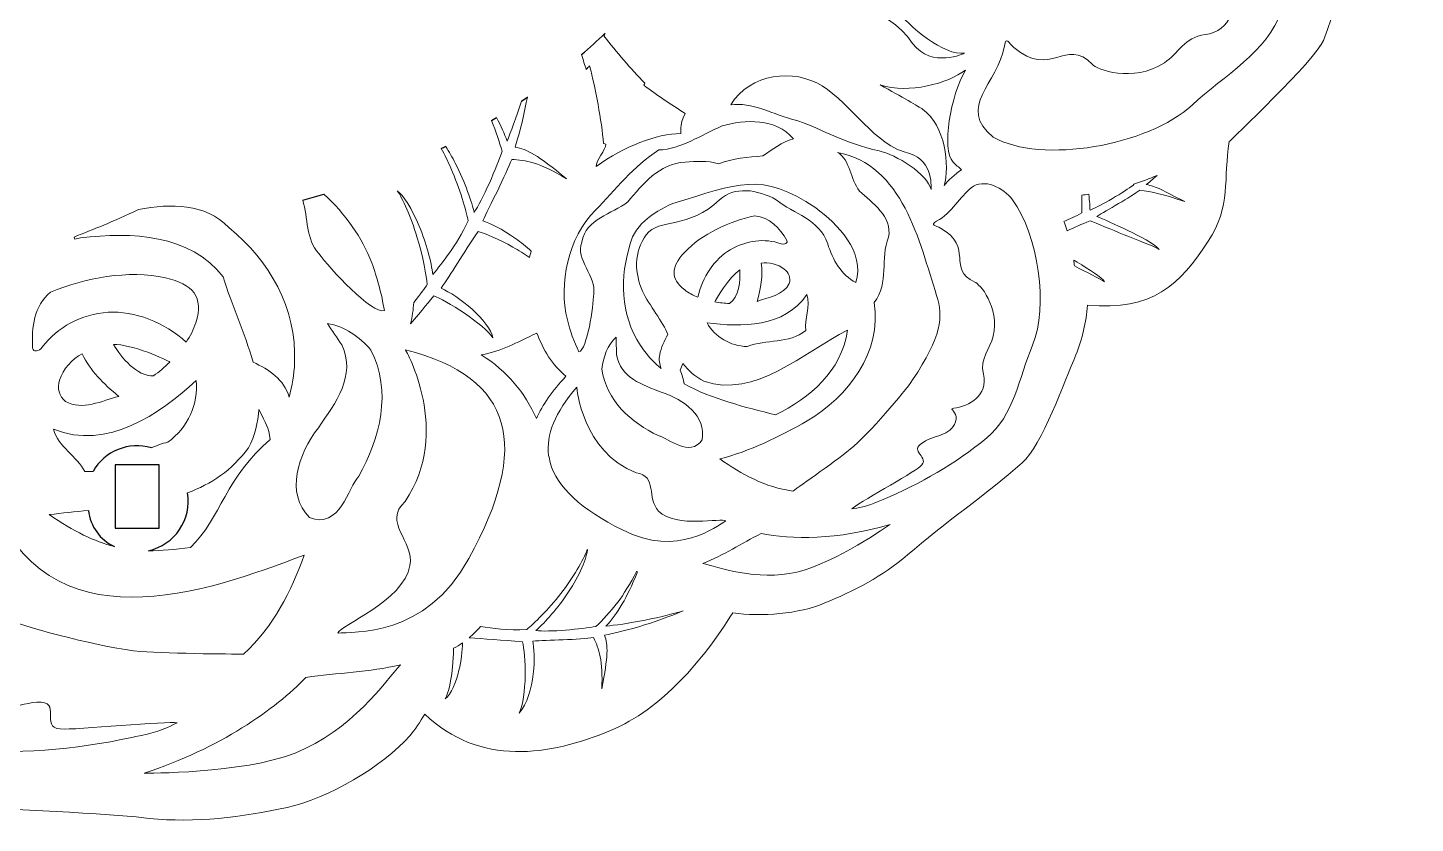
# Model space of a CAD drawing. Header units: millimetres. Extents: x 32 to 2906, y -191 to 651.
# Drawn here: x 306.7 to 635.6, y -0.2 to 188.3 of the extents above; entities that cross this region are included whole.
import ezdxf

# ---------------------------------------------------------------- set-up
doc = ezdxf.new("R2010")
doc.units = ezdxf.units.MM
doc.header["$MEASUREMENT"] = 0
doc.layers.add('Layer1', color=2, linetype='Continuous')

msp = doc.modelspace()

# ---------------------------------------------------------------- linework, layer by layer
at = {"lineweight": 9}
for points, knots in [([(326.16, 598.39), (326.16, 598.41), (326.15, 598.43), (326.15, 598.45), (326.15, 598.45), (336.06, 602.24), (344.12, 608.31), (355.26, 605.96), (355.26, 605.96), (364.96, 603.91), (372.09, 598.58), (376.52, 588.76), (376.52, 588.76), (380.18, 590.47), (384.1, 591.71), (388.08, 592.24), (388.08, 592.24), (394.66, 593.11), (410.94, 595.98), (416.66, 594.02), (416.66, 594.02), (427.66, 590.25), (438.17, 585.22), (449.13, 581.39), (449.13, 581.39), (456.38, 578.87), (462.88, 574.69), (468.92, 570.04), (468.92, 570.04), (473.94, 566.17), (479.25, 558.79), (481.68, 552.39), (481.68, 552.39), (495.09, 551.89), (507.3, 549.54), (518.05, 541.88), (518.05, 541.88), (531.31, 532.42), (543.67, 519.59), (539.01, 501.16), (539.01, 501.16), (538.49, 499.11), (543.29, 501.06), (545.14, 500.69), (545.14, 500.69), (554.88, 498.72), (567.78, 491.31), (574.46, 483.96), (574.46, 483.96), (592.78, 463.81), (604.38, 436.15), (615.18, 411.42), (615.18, 411.42), (618.58, 403.63), (616.34, 379.74), (615.87, 370.4), (615.87, 370.4), (615.7, 367.1), (615.19, 363.81), (614.41, 360.59), (614.41, 360.59), (630.31, 355.52), (635.56, 337.86), (634.52, 320.76), (634.52, 320.76), (633.81, 309.2), (629.12, 298.82), (620.46, 287.71), (620.46, 287.71), (621.96, 286.27), (623.47, 284.7), (624.53, 283.14), (624.53, 283.14), (629.4, 275.95), (632.9, 263.49), (632.58, 254.83), (632.58, 254.83), (632.22, 245.33), (631.04, 235.77), (627.69, 226.83), (627.69, 226.83), (622.57, 213.15), (618.98, 198.96), (613.79, 185.3), (613.79, 185.3), (612.12, 180.95), (591.45, 161.34), (591.47, 161.33), (591.47, 161.33), (590.05, 152.52), (591.93, 146.07), (586.5, 137.73), (586.5, 137.73), (579.78, 127.41), (573.27, 121.13), (557.9, 122.57), (557.9, 122.57), (557.54, 118.55), (556.65, 114.53), (555.12, 110.81), (555.12, 110.81), (552.57, 104.65), (546.99, 89.19), (542.37, 85.16), (542.37, 85.16), (533.61, 77.53), (524, 70.95), (515.2, 63.36), (515.2, 63.36), (509.4, 58.35), (502.52, 54.81), (495.47, 51.9), (495.47, 51.9), (489.61, 49.48), (480.55, 48.57), (473.8, 49.67), (473.8, 49.67), (466.77, 38.44), (457.04, 26.87), (444.81, 21.74), (444.81, 21.74), (430.47, 15.72), (413.77, 13.21), (400.78, 25.64), (400.78, 25.64), (399.72, 23.8), (398.55, 21.99), (397.3, 20.57), (397.3, 20.57), (390.73, 13.11), (377.87, 5.65), (368.16, 3.54), (368.16, 3.54), (357.47, 1.22), (346.45, -0.22), (335.51, 0.94), (335.51, 0.94), (318.71, 2.74), (301.77, 2.66), (284.97, 4.54), (284.97, 4.54), (276.63, 5.49), (256.91, 19.42), (249.11, 24.46), (249.11, 24.46), (246.34, 26.26), (243.74, 28.55), (241.34, 30.84), (241.34, 30.84), (223.91, 19.19), (210.88, 24.2), (197.87, 32.55), (197.87, 32.55), (187.34, 39.32), (180.28, 49.3), (175.21, 61.83), (175.21, 61.83), (173.21, 61.25), (171.09, 60.73), (169.2, 60.59), (169.2, 60.59), (160.55, 59.96), (148.01, 63.16), (140.67, 67.78), (140.67, 67.78), (132.62, 72.84), (124.93, 78.63), (118.86, 86.01), (118.86, 86.01), (109.58, 97.28), (99.08, 107.49), (89.85, 118.81), (89.85, 118.81), (85.58, 124.07), (82.14, 141.49), (80.3, 150.16), (80.3, 150.16), (80.29, 150.15), (80.27, 150.14), (80.25, 150.13), (80.25, 150.13), (72.55, 156.41), (65.58, 159.95), (61.54, 167.3), (61.54, 167.3), (55.54, 178.25), (57.25, 184.84), (63.47, 198.58), (63.47, 198.58), (60.16, 200.9), (57.12, 203.68), (54.67, 206.87), (54.67, 206.87), (50.61, 212.15), (40.01, 224.72), (38.84, 230.73), (38.84, 230.73), (36.6, 242.13), (35.71, 253.75), (33.54, 265.16), (33.54, 265.16), (32.1, 272.69), (32.47, 280.42), (33.48, 287.97), (33.48, 287.97), (34.32, 294.26), (38.06, 302.56), (42.38, 307.85), (42.38, 307.85), (35.39, 321.04), (31.76, 334.5), (33.03, 347.38), (33.03, 347.38), (34.37, 360.91), (42.38, 380.44), (58.08, 383.11), (58.08, 383.11), (57.02, 384.95), (56.03, 386.87), (55.43, 388.65), (55.43, 388.65), (52.26, 398.07), (52.23, 412.95), (55.25, 422.41), (55.25, 422.41), (58.59, 432.84), (62.84, 443.09), (69.33, 451.98), (69.33, 451.98), (79.28, 465.63), (87.69, 480.34), (97.72, 493.95), (97.72, 493.95), (102.71, 500.71), (124.63, 510.82), (132.89, 515.05), (132.89, 515.05), (135.84, 516.56), (138.94, 517.76), (142.12, 518.7), (142.12, 518.7), (138.79, 533.9), (149.03, 544.31), (161.29, 553.3), (161.29, 553.3), (172.33, 561.39), (188.95, 562.22), (202.21, 560.37), (202.21, 560.37), (202.71, 562.39), (203.31, 564.49), (204.13, 566.19), (204.13, 566.19), (207.92, 574), (216.96, 583.26), (224.63, 587.31), (224.63, 587.31), (233.03, 591.74), (241.9, 595.51), (251.32, 597.08), (251.32, 597.08), (265.72, 599.48), (279.81, 603.47), (294.23, 605.8), (294.23, 605.8), (300.85, 606.86), (317.71, 601.14), (326.16, 598.39)], [0, 0, 0, 0, 0.014706, 0.014706, 0.014706, 0.014706, 0.029412, 0.029412, 0.029412, 0.029412, 0.044118, 0.044118, 0.044118, 0.044118, 0.058824, 0.058824, 0.058824, 0.058824, 0.073529, 0.073529, 0.073529, 0.073529, 0.088235, 0.088235, 0.088235, 0.088235, 0.102941, 0.102941, 0.102941, 0.102941, 0.117647, 0.117647, 0.117647, 0.117647, 0.132353, 0.132353, 0.132353, 0.132353, 0.147059, 0.147059, 0.147059, 0.147059, 0.161765, 0.161765, 0.161765, 0.161765, 0.176471, 0.176471, 0.176471, 0.176471, 0.191176, 0.191176, 0.191176, 0.191176, 0.205882, 0.205882, 0.205882, 0.205882, 0.220588, 0.220588, 0.220588, 0.220588, 0.235294, 0.235294, 0.235294, 0.235294, 0.25, 0.25, 0.25, 0.25, 0.264706, 0.264706, 0.264706, 0.264706, 0.279412, 0.279412, 0.279412, 0.279412, 0.294118, 0.294118, 0.294118, 0.294118, 0.308824, 0.308824, 0.308824, 0.308824, 0.323529, 0.323529, 0.323529, 0.323529, 0.338235, 0.338235, 0.338235, 0.338235, 0.352941, 0.352941, 0.352941, 0.352941, 0.367647, 0.367647, 0.367647, 0.367647, 0.382353, 0.382353, 0.382353, 0.382353, 0.397059, 0.397059, 0.397059, 0.397059, 0.411765, 0.411765, 0.411765, 0.411765, 0.426471, 0.426471, 0.426471, 0.426471, 0.441176, 0.441176, 0.441176, 0.441176, 0.455882, 0.455882, 0.455882, 0.455882, 0.470588, 0.470588, 0.470588, 0.470588, 0.485294, 0.485294, 0.485294, 0.485294, 0.5, 0.5, 0.5, 0.5, 0.514706, 0.514706, 0.514706, 0.514706, 0.529412, 0.529412, 0.529412, 0.529412, 0.544118, 0.544118, 0.544118, 0.544118, 0.558824, 0.558824, 0.558824, 0.558824, 0.573529, 0.573529, 0.573529, 0.573529, 0.588235, 0.588235, 0.588235, 0.588235, 0.602941, 0.602941, 0.602941, 0.602941, 0.617647, 0.617647, 0.617647, 0.617647, 0.632353, 0.632353, 0.632353, 0.632353, 0.647059, 0.647059, 0.647059, 0.647059, 0.661765, 0.661765, 0.661765, 0.661765, 0.676471, 0.676471, 0.676471, 0.676471, 0.691176, 0.691176, 0.691176, 0.691176, 0.705882, 0.705882, 0.705882, 0.705882, 0.720588, 0.720588, 0.720588, 0.720588, 0.735294, 0.735294, 0.735294, 0.735294, 0.75, 0.75, 0.75, 0.75, 0.764706, 0.764706, 0.764706, 0.764706, 0.779412, 0.779412, 0.779412, 0.779412, 0.794118, 0.794118, 0.794118, 0.794118, 0.808824, 0.808824, 0.808824, 0.808824, 0.823529, 0.823529, 0.823529, 0.823529, 0.838235, 0.838235, 0.838235, 0.838235, 0.852941, 0.852941, 0.852941, 0.852941, 0.867647, 0.867647, 0.867647, 0.867647, 0.882353, 0.882353, 0.882353, 0.882353, 0.897059, 0.897059, 0.897059, 0.897059, 0.911765, 0.911765, 0.911765, 0.911765, 0.926471, 0.926471, 0.926471, 0.926471, 0.941176, 0.941176, 0.941176, 0.941176, 0.955882, 0.955882, 0.955882, 0.955882, 0.970588, 0.970588, 0.970588, 0.970588, 1, 1, 1, 1]), ([(603.87, 192.31), (600.52, 182.58), (590.27, 177.01), (582.69, 170.01), (582.69, 170.01), (572.25, 160.34), (546.91, 155.91), (535.54, 162.39), (535.54, 162.39), (526.7, 169.63), (536.72, 174.93), (538.17, 184.06), (538.17, 184.06), (538.54, 186.43), (539.22, 184.67), (540.45, 183.62), (540.45, 183.62), (549.22, 176.17), (552.58, 186.22), (559.07, 179.64), (559.07, 179.64), (559.87, 178.5), (568.57, 175.1), (576.12, 180.03), (576.12, 180.03), (579.38, 182.16), (580.83, 186.1), (585.74, 186.7), (585.74, 186.7), (592.07, 187.48), (593.35, 194.04), (592.12, 198.49), (592.12, 198.49), (591.69, 200.05), (593.72, 197.9), (595.38, 198.9), (595.38, 198.9), (599.82, 201.57), (597.64, 205.85), (598.54, 210.61), (598.54, 210.61), (599.53, 215.9), (603.6, 209.75), (605.04, 213.88), (605.04, 213.88), (606.06, 216.81), (608.9, 235.76), (609.83, 237.37), (609.83, 237.37), (610.68, 232.87), (610.55, 232.4), (610.37, 227.66), (610.37, 227.66), (609.92, 215.63), (607.79, 203.7), (603.87, 192.31)], [0, 0, 0, 0, 0.066667, 0.066667, 0.066667, 0.066667, 0.133333, 0.133333, 0.133333, 0.133333, 0.2, 0.2, 0.2, 0.2, 0.266667, 0.266667, 0.266667, 0.266667, 0.333333, 0.333333, 0.333333, 0.333333, 0.4, 0.4, 0.4, 0.4, 0.466667, 0.466667, 0.466667, 0.466667, 0.533333, 0.533333, 0.533333, 0.533333, 0.6, 0.6, 0.6, 0.6, 0.666667, 0.666667, 0.666667, 0.666667, 0.733333, 0.733333, 0.733333, 0.733333, 0.8, 0.8, 0.8, 0.8, 0.866667, 0.866667, 0.866667, 0.866667, 1, 1, 1, 1]), ([(516.42, 184.62), (510.56, 193.54), (496.7, 195.72), (488.52, 202.06), (488.52, 202.06), (480.72, 208.11), (477.48, 220.9), (484.41, 229.58), (484.41, 229.58), (485.58, 223.53), (491.64, 218.47), (495.37, 213.07), (495.37, 213.07), (498.34, 208.77), (507.32, 201.29), (512.56, 192.87), (512.56, 192.87), (515.26, 188.53), (524.1, 181.6), (528.74, 182.31), (528.74, 182.31), (528.74, 182.31), (520.99, 178.53), (516.42, 184.62)], [0, 0, 0, 0, 0.142857, 0.142857, 0.142857, 0.142857, 0.285714, 0.285714, 0.285714, 0.285714, 0.428571, 0.428571, 0.428571, 0.428571, 0.571429, 0.571429, 0.571429, 0.571429, 0.714286, 0.714286, 0.714286, 0.714286, 1, 1, 1, 1]), ([(443.5, 187), (443.51, 186.98), (443.52, 186.96), (443.53, 186.94), (443.53, 186.94), (443.45, 186.75), (443.36, 186.56), (443.27, 186.37), (443.27, 186.37), (446.3, 182.45), (449.55, 178.72), (452.98, 175.18), (452.98, 175.18), (452.89, 175.02), (452.79, 174.86), (452.7, 174.71), (452.7, 174.71), (455.88, 172.35), (459.15, 170.12), (462.49, 168.03), (462.49, 168.03), (461.08, 165.15), (461.52, 163.26), (461.52, 163.26), (461.52, 163.26), (455.67, 163.17), (448.13, 160.29), (441.4, 155.45), (441.4, 155.45), (441.41, 156.8), (443.67, 159.48), (443.71, 160.72), (443.71, 160.72), (443.53, 160.78), (443.35, 160.83), (443.17, 160.88), (443.17, 160.88), (442.69, 166.34), (441.3, 173.85), (439.86, 179.28), (439.86, 179.28), (439.59, 179), (439.33, 178.72), (439.06, 178.44), (439.06, 178.44), (438.73, 179.44), (438.36, 180.65), (437.95, 181.95)], [0.3331741, 0.3331741, 0.3331741, 0.3331741, 0.3333333, 0.3333333, 0.3333333, 0.3333333, 0.3703704, 0.3703704, 0.3703704, 0.3703704, 0.4074074, 0.4074074, 0.4074074, 0.4074074, 0.4444444, 0.4444444, 0.4444444, 0.4444444, 0.4814815, 0.4814815, 0.4814815, 0.4814815, 0.5185185, 0.5185185, 0.5185185, 0.5185185, 0.5555556, 0.5555556, 0.5555556, 0.5555556, 0.5925926, 0.5925926, 0.5925926, 0.5925926, 0.6296296, 0.6296296, 0.6296296, 0.6296296, 0.6666667, 0.6666667, 0.6666667, 0.6666667, 0.7037037, 0.7037037, 0.7037037, 0.7037037, 0.7161622, 0.7161622, 0.7161622, 0.7161622]), ([(515.68, 158.51), (507.42, 160.43), (501.98, 170.17), (494.99, 174.53), (494.99, 174.53), (488.33, 178.7), (477.89, 177.59), (473.32, 170.04), (473.32, 170.04), (478.16, 170.84), (483.59, 167.69), (488.65, 166.4), (488.65, 166.4), (492.69, 165.36), (500.74, 160.71), (508.46, 159.12), (508.46, 159.12), (512.44, 158.3), (520.05, 153.61), (520.8, 149.95), (520.8, 149.95), (520.8, 149.95), (521.49, 156.78), (515.68, 158.51)], [0, 0, 0, 0, 0.142857, 0.142857, 0.142857, 0.142857, 0.285714, 0.285714, 0.285714, 0.285714, 0.428571, 0.428571, 0.428571, 0.428571, 0.571429, 0.571429, 0.571429, 0.571429, 0.714286, 0.714286, 0.714286, 0.714286, 1, 1, 1, 1]), ([(508.75, 174.77), (513.92, 171.96), (517.89, 169.62), (518.78, 169.01), (518.78, 169.01), (524.17, 165.25), (525.29, 155.52), (523.89, 150.91), (523.89, 150.91), (524.88, 152.14), (526.36, 153.46), (528.03, 154.68), (528.03, 154.68), (527.34, 155.23), (526.68, 155.84), (526.04, 156.49), (526.04, 156.49), (523.15, 159.41), (525.49, 172.42), (528.95, 178.26), (528.95, 178.26), (524.84, 175.14), (515.6, 172.58), (508.75, 174.77)], [0, 0, 0, 0, 0.142857, 0.142857, 0.142857, 0.142857, 0.285714, 0.285714, 0.285714, 0.285714, 0.428571, 0.428571, 0.428571, 0.428571, 0.571429, 0.571429, 0.571429, 0.571429, 0.714286, 0.714286, 0.714286, 0.714286, 1, 1, 1, 1]), ([(425.12, 171.91), (425.04, 171.47), (424.96, 171.03), (424.87, 170.59), (424.87, 170.59), (424.05, 166.33), (422.9, 162.16), (422.2, 159.99), (422.2, 159.99), (423.63, 159.81), (424.94, 159.33), (426.77, 158.22), (426.77, 158.22), (428.6, 157.11), (430.97, 155.37), (434.4, 152.52), (434.4, 152.52), (428.01, 156.46), (424.62, 156.96), (421.4, 157.12), (421.4, 157.12), (420.77, 155.48), (419.47, 152.59), (418.08, 149.76), (418.08, 149.76), (416.71, 146.92), (415.25, 144.13), (414.56, 142.53), (414.56, 142.53), (416.04, 142.05), (419.22, 140.59), (422.32, 138.4), (422.32, 138.4), (423.61, 137.49), (424.89, 136.45), (426.02, 135.33), (426.02, 135.33), (425.87, 134.84), (425.73, 134.34), (425.61, 133.84), (425.61, 133.84), (424.4, 134.71), (423.05, 135.56), (421.68, 136.33), (421.68, 136.33), (418.4, 138.18), (415.07, 139.58), (413.45, 140.02), (413.45, 140.02), (409.8, 134.69), (406.98, 129.77), (404.68, 126.58), (404.68, 126.58), (406.6, 125.74), (409.53, 123.86), (412.02, 121.61), (412.02, 121.61), (414.52, 119.37), (416.57, 116.76), (416.97, 114.8), (416.97, 114.8), (416, 116.3), (413.16, 118.68), (410.2, 120.67), (410.2, 120.67), (407.24, 122.67), (404.18, 124.31), (402.98, 124.77), (402.98, 124.77), (402.15, 123.9), (400.13, 121.33), (397.41, 118.11), (397.41, 118.11), (397.83, 119.79), (398.09, 121.5), (398.19, 123.23), (398.19, 123.23), (399.78, 125.16), (400.9, 126.7), (401.38, 127.51), (401.22, 129.34), (400.41, 134.12), (398.95, 138.78), (398.95, 138.78), (397.54, 143.45), (395.49, 147.99), (394.28, 149.69), (394.28, 149.69), (395.67, 148.72), (397.8, 145.3), (399.46, 141.3), (399.46, 141.3), (401.16, 137.32), (402.34, 132.75), (402.73, 129.8), (402.73, 129.8), (404.99, 132.85), (408.17, 136.35), (411.08, 142.55), (411.08, 142.55), (410.6, 144.98), (409.16, 150.1), (406.97, 155.05), (406.97, 155.05), (406.28, 156.65), (405.51, 158.22), (404.72, 159.7)], [0.4709676, 0.4709676, 0.4709676, 0.4709676, 0.4736842, 0.4736842, 0.4736842, 0.4736842, 0.5, 0.5, 0.5, 0.5, 0.5263158, 0.5263158, 0.5263158, 0.5263158, 0.5526316, 0.5526316, 0.5526316, 0.5526316, 0.5789474, 0.5789474, 0.5789474, 0.5789474, 0.6052632, 0.6052632, 0.6052632, 0.6052632, 0.6315789, 0.6315789, 0.6315789, 0.6315789, 0.6578947, 0.6578947, 0.6578947, 0.6578947, 0.6842105, 0.6842105, 0.6842105, 0.6842105, 0.7105263, 0.7105263, 0.7105263, 0.7105263, 0.7368421, 0.7368421, 0.7368421, 0.7368421, 0.7631579, 0.7631579, 0.7631579, 0.7631579, 0.7894737, 0.7894737, 0.7894737, 0.7894737, 0.8157895, 0.8157895, 0.8157895, 0.8157895, 0.8421053, 0.8421053, 0.8421053, 0.8421053, 0.8684211, 0.8684211, 0.8684211, 0.8684211, 0.8947368, 0.8947368, 0.8947368, 0.8947368, 0.9210526, 0.9210526, 0.9210526, 0.9210526, 0.9473684, 0.9473684, 0.9473684, 0.9473684, 1, 1, 1, 1.0263158, 1.0263158, 1.0263158, 1.0263158, 1.0526316, 1.0526316, 1.0526316, 1.0526316, 1.0789474, 1.0789474, 1.0789474, 1.0789474, 1.1052632, 1.1052632, 1.1052632, 1.1052632, 1.1315789, 1.1315789, 1.1315789, 1.1315789, 1.1578947, 1.1578947, 1.1578947, 1.1578947, 1.1663422, 1.1663422, 1.1663422, 1.1663422]), ([(417.77, 167.03), (418.94, 164.99), (419.66, 163.29), (420.3, 161.44), (420.3, 161.44), (421.09, 163.37), (422.52, 167.08), (423.72, 170.93)], [0.37221581, 0.37221581, 0.37221581, 0.37221581, 0.39473684, 0.39473684, 0.39473684, 0.39473684, 0.42017001, 0.42017001, 0.42017001, 0.42017001]), ([(405.74, 160.22), (406.55, 158.95), (407.33, 157.59), (408.03, 156.22), (408.03, 156.22), (410.42, 151.6), (411.97, 146.77), (412.5, 144.56), (412.5, 144.56), (413.39, 145.85), (414.84, 148.61), (416.11, 151.5), (416.11, 151.5), (417.4, 154.39), (418.51, 157.41), (419.12, 159.03), (419.12, 159.03), (418.5, 161.28), (417.77, 163.63), (416.6, 166.3)], [1.2027002, 1.2027002, 1.2027002, 1.2027002, 1.2105263, 1.2105263, 1.2105263, 1.2105263, 1.2368421, 1.2368421, 1.2368421, 1.2368421, 1.2631579, 1.2631579, 1.2631579, 1.2631579, 1.2894737, 1.2894737, 1.2894737, 1.2894737, 1.3131095, 1.3131095, 1.3131095, 1.3131095]), ([(471.25, 165.04), (466.22, 162.88), (461.5, 159.54), (456.28, 159.35), (456.28, 159.35), (450.17, 155.45), (446.02, 150.01), (441.24, 145.05), (441.24, 145.05), (434.77, 138.59), (432.46, 127.66), (434.6, 119.06), (434.6, 119.06), (435.25, 116.53), (436.15, 113.98), (437.32, 111.48), (437.32, 111.48), (439.32, 112.1), (440.78, 122.21), (440.83, 125.24), (440.83, 125.24), (441.53, 129.48), (436.44, 133.25), (438, 137.53), (438, 137.53), (439.1, 143.17), (445.08, 144.06), (448.95, 147.06), (448.95, 147.06), (452.37, 151.1), (456.37, 156.21), (462.5, 156.47), (462.5, 156.47), (465.13, 156.62), (467.75, 156.91), (470.47, 156.07), (470.47, 156.07), (473.92, 157.43), (477.39, 157.61), (480.94, 157.97), (480.94, 157.97), (483.17, 159.51), (485.5, 161.17), (488.16, 162.03), (488.16, 162.03), (484.01, 166.92), (476.72, 166.62), (471.25, 165.04)], [0, 0, 0, 0, 0.076923, 0.076923, 0.076923, 0.076923, 0.153846, 0.153846, 0.153846, 0.153846, 0.230769, 0.230769, 0.230769, 0.230769, 0.307692, 0.307692, 0.307692, 0.307692, 0.384615, 0.384615, 0.384615, 0.384615, 0.461538, 0.461538, 0.461538, 0.461538, 0.538462, 0.538462, 0.538462, 0.538462, 0.615385, 0.615385, 0.615385, 0.615385, 0.692308, 0.692308, 0.692308, 0.692308, 0.769231, 0.769231, 0.769231, 0.769231, 0.846154, 0.846154, 0.846154, 0.846154, 1, 1, 1, 1]), ([(510.73, 138.67), (508.64, 133.71), (510.99, 127.85), (507.31, 123.2), (507.31, 123.2), (509.16, 111.44), (501.15, 100.8), (491.47, 95.16), (491.47, 95.16), (484.82, 91.4), (477.72, 87.87), (470.74, 86.15), (470.74, 86.15), (475.87, 82.5), (481.45, 79.42), (488.05, 78.49), (488.05, 78.49), (488.14, 78.55), (497.8, 85.31), (501.6, 88.4), (501.6, 88.4), (506.11, 92.09), (514.52, 102.01), (516.42, 104.85), (516.42, 104.85), (523.36, 115.21), (523.71, 119.9), (522.12, 124.85), (522.12, 124.85), (517.99, 137.64), (514.15, 155.87), (498.62, 158.78), (498.62, 158.78), (501.66, 156.99), (501.61, 152.44), (503.83, 149.6), (503.83, 149.6), (506.82, 146.84), (511.63, 143.63), (510.73, 138.67)], [0, 0, 0, 0, 0.090909, 0.090909, 0.090909, 0.090909, 0.181818, 0.181818, 0.181818, 0.181818, 0.272727, 0.272727, 0.272727, 0.272727, 0.363636, 0.363636, 0.363636, 0.363636, 0.454545, 0.454545, 0.454545, 0.454545, 0.545455, 0.545455, 0.545455, 0.545455, 0.636364, 0.636364, 0.636364, 0.636364, 0.727273, 0.727273, 0.727273, 0.727273, 0.818182, 0.818182, 0.818182, 0.818182, 1, 1, 1, 1]), ([(452.87, 111.66), (454.03, 110.14), (455.36, 108.79), (456.8, 107.58), (456.8, 107.58), (456.45, 108.61), (456.23, 109.67), (456.48, 110.85), (456.48, 110.85), (456.84, 112.49), (457.53, 114.09), (458.39, 115.61), (458.39, 115.61), (457.37, 118.51), (453.92, 122.57), (452.42, 125.87), (452.42, 125.87), (450.59, 129.88), (450.21, 135.22), (453.3, 139.27), (453.3, 139.27), (456.39, 143.3), (463.29, 140.5), (470.68, 147.54), (470.68, 147.54), (474.06, 150.76), (479.64, 150.07), (484.12, 147.52), (484.12, 147.52), (488.28, 144.15), (494.33, 143.02), (496.3, 137.12), (496.3, 137.12), (497.45, 133.41), (499.56, 129.57), (503, 127.97), (503, 127.97), (505.2, 135.2), (498.58, 141.85), (493.5, 145.61), (493.5, 145.61), (480.33, 154.38), (475.23, 151.41), (459.62, 146.67), (459.62, 146.67), (454.58, 144.42), (450.17, 141.4), (449.15, 135.88), (449.15, 135.88), (446.84, 127.48), (447.42, 118.98), (452.87, 111.66)], [0, 0, 0, 0, 0.071429, 0.071429, 0.071429, 0.071429, 0.142857, 0.142857, 0.142857, 0.142857, 0.214286, 0.214286, 0.214286, 0.214286, 0.285714, 0.285714, 0.285714, 0.285714, 0.357143, 0.357143, 0.357143, 0.357143, 0.428571, 0.428571, 0.428571, 0.428571, 0.5, 0.5, 0.5, 0.5, 0.571429, 0.571429, 0.571429, 0.571429, 0.642857, 0.642857, 0.642857, 0.642857, 0.714286, 0.714286, 0.714286, 0.714286, 0.785714, 0.785714, 0.785714, 0.785714, 0.857143, 0.857143, 0.857143, 0.857143, 1, 1, 1, 1]), ([(534.01, 91.1), (540.36, 96.29), (541.69, 105.47), (544.84, 113.05), (544.84, 113.05), (548.67, 122.3), (546.25, 139.13), (540.12, 147.53), (540.12, 147.53), (538.08, 150.34), (533.35, 152.83), (530.27, 150.36), (530.27, 150.36), (527.76, 148.36), (525.8, 144.51), (522.09, 142.44), (522.09, 142.44), (520.42, 141.5), (521.93, 141.48), (523.05, 140.84), (523.05, 140.84), (531.03, 136.34), (524.45, 131.08), (531.14, 128.04), (531.14, 128.04), (532.21, 127.75), (537.15, 122.2), (535.55, 115.2), (535.55, 115.2), (534.85, 112.19), (532.3, 110.02), (533.21, 106.19), (533.21, 106.19), (534.38, 101.25), (529.83, 98.48), (526.17, 98.18), (526.17, 98.18), (524.88, 98.07), (527.05, 97.14), (526.76, 95.63), (526.76, 95.63), (525.99, 91.59), (522.2, 92.03), (518.89, 90.05), (518.89, 90.05), (515.2, 87.85), (520.92, 86.51), (518.23, 84.3), (518.23, 84.3), (516.33, 82.73), (502.96, 75.39), (502.02, 74.26), (502.02, 74.26), (505.61, 74.85), (505.93, 75.09), (509.42, 76.53), (509.42, 76.53), (518.27, 80.17), (526.6, 85.04), (534.01, 91.1)], [0, 0, 0, 0, 0.0625, 0.0625, 0.0625, 0.0625, 0.125, 0.125, 0.125, 0.125, 0.1875, 0.1875, 0.1875, 0.1875, 0.25, 0.25, 0.25, 0.25, 0.3125, 0.3125, 0.3125, 0.3125, 0.375, 0.375, 0.375, 0.375, 0.4375, 0.4375, 0.4375, 0.4375, 0.5, 0.5, 0.5, 0.5, 0.5625, 0.5625, 0.5625, 0.5625, 0.625, 0.625, 0.625, 0.625, 0.6875, 0.6875, 0.6875, 0.6875, 0.75, 0.75, 0.75, 0.75, 0.8125, 0.8125, 0.8125, 0.8125, 0.875, 0.875, 0.875, 0.875, 1, 1, 1, 1]), ([(552.28, 142.42), (553.64, 142.96), (555.08, 143.61), (556.56, 144.44), (556.56, 144.44), (556.59, 145.34), (556.56, 146.88), (556.5, 148.67), (556.5, 148.67), (557.07, 148.72), (557.63, 148.78), (558.2, 148.85), (558.2, 148.85), (558.36, 147.26), (558.46, 145.9), (558.48, 145.12), (558.48, 145.12), (559.67, 145.56), (561.78, 146.64), (563.79, 147.84), (563.79, 147.84), (565.81, 149.03), (567.74, 150.34), (568.8, 151.04), (568.8, 151.04), (568.81, 151.1), (568.81, 151.16), (568.82, 151.22), (568.82, 151.22), (570.71, 151.83), (572.57, 152.54), (574.37, 153.34), (574.37, 153.34), (573.35, 152.43), (572.44, 151.66), (571.79, 151.15), (571.79, 151.15), (572.99, 150.92), (573.99, 150.59), (575.31, 149.96), (575.31, 149.96), (576.65, 149.33), (578.31, 148.39), (580.92, 147.14), (580.92, 147.14), (575.9, 148.82), (573.15, 149.43), (570.26, 149.83), (570.26, 149.83), (569.22, 149.08), (567.26, 147.82), (565.22, 146.63), (565.22, 146.63), (563.21, 145.43), (561.13, 144.3), (560.1, 143.61), (560.1, 143.61), (561.51, 143.04), (564.47, 141.7), (567.47, 140.27), (567.47, 140.27), (570.45, 138.82), (573.45, 137.31), (574.83, 135.79), (574.83, 135.79), (573.22, 136.72), (569.89, 137.94), (566.6, 139.25), (566.6, 139.25), (563.31, 140.55), (560.07, 141.95), (558.48, 142.55), (558.48, 142.55), (556.49, 141.74), (554.68, 140.95), (553.04, 140.22), (553.04, 140.22), (552.85, 140.85), (552.63, 141.48), (552.41, 142.09), (552.41, 142.09), (552.36, 142.2), (552.32, 142.31), (552.28, 142.42)], [0, 0, 0, 0, 0.045455, 0.045455, 0.045455, 0.045455, 0.090909, 0.090909, 0.090909, 0.090909, 0.136364, 0.136364, 0.136364, 0.136364, 0.181818, 0.181818, 0.181818, 0.181818, 0.227273, 0.227273, 0.227273, 0.227273, 0.272727, 0.272727, 0.272727, 0.272727, 0.318182, 0.318182, 0.318182, 0.318182, 0.363636, 0.363636, 0.363636, 0.363636, 0.409091, 0.409091, 0.409091, 0.409091, 0.454545, 0.454545, 0.454545, 0.454545, 0.5, 0.5, 0.5, 0.5, 0.545455, 0.545455, 0.545455, 0.545455, 0.590909, 0.590909, 0.590909, 0.590909, 0.636364, 0.636364, 0.636364, 0.636364, 0.681818, 0.681818, 0.681818, 0.681818, 0.727273, 0.727273, 0.727273, 0.727273, 0.772727, 0.772727, 0.772727, 0.772727, 0.818182, 0.818182, 0.818182, 0.818182, 0.863636, 0.863636, 0.863636, 0.863636, 0.909091, 0.909091, 0.909091, 0.909091, 1, 1, 1, 1]), ([(376.91, 148.84), (381.97, 144.28), (385.97, 138.55), (388.22, 132.61), (388.22, 132.61), (389.54, 129.05), (390.58, 125.24), (391.22, 121.27), (391.22, 121.27), (388.34, 120.36), (378.23, 131.25), (375.66, 134.84), (375.66, 134.84), (372.59, 138.02), (373.17, 143.3), (371.86, 147.48)], [0.192835, 0.192835, 0.192835, 0.192835, 0.2307692, 0.2307692, 0.2307692, 0.2307692, 0.3076923, 0.3076923, 0.3076923, 0.3076923, 0.3846154, 0.3846154, 0.3846154, 0.3846154, 0.4389887, 0.4389887, 0.4389887, 0.4389887]), ([(317.86, 138.22), (317.86, 138.22), (317.7, 138.72), (317.7, 138.72), (317.7, 138.72), (322.03, 140.46), (327.02, 142.39), (332.92, 145.22), (332.92, 145.22), (340.81, 146.71), (348.6, 146.73), (354.37, 140.97), (354.37, 140.97), (364.1, 132.85), (370.43, 122.18), (369.95, 108.93), (369.95, 108.93), (369.83, 106.16), (369.37, 103.45), (368.65, 100.8), (368.65, 100.8), (367.42, 105.01), (363.88, 107.26), (360.09, 109.09), (360.09, 109.09), (358.2, 115.99), (354.93, 122.81), (353.05, 129.27), (353.05, 129.27), (345.13, 139.4), (331.38, 139.95), (319.22, 138.5), (319.22, 138.5), (318.77, 138.42), (318.32, 138.32), (317.86, 138.22)], [0, 0, 0, 0, 0.1, 0.1, 0.1, 0.1, 0.2, 0.2, 0.2, 0.2, 0.3, 0.3, 0.3, 0.3, 0.4, 0.4, 0.4, 0.4, 0.5, 0.5, 0.5, 0.5, 0.6, 0.6, 0.6, 0.6, 0.7, 0.7, 0.7, 0.7, 0.8, 0.8, 0.8, 0.8, 1, 1, 1, 1]), ([(473.2, 135.7), (477.07, 137.92), (481.28, 138.49), (485.26, 137.13), (485.26, 137.13), (486.1, 136.84), (487.02, 137.3), (486.64, 137.9), (486.64, 137.9), (484.84, 140.85), (482.62, 143.4), (479.04, 143.75), (479.04, 143.75), (473.15, 142.47), (466.51, 139.55), (462.31, 135), (462.31, 135), (459.22, 131.67), (458.9, 128.86), (462.41, 126.18), (462.41, 126.18), (463.34, 125.47), (464.4, 124.91), (465.52, 124.46), (465.52, 124.46), (466.51, 129.14), (469.54, 133.53), (473.2, 135.7)], [0, 0, 0, 0, 0.125, 0.125, 0.125, 0.125, 0.25, 0.25, 0.25, 0.25, 0.375, 0.375, 0.375, 0.375, 0.5, 0.5, 0.5, 0.5, 0.625, 0.625, 0.625, 0.625, 0.75, 0.75, 0.75, 0.75, 1, 1, 1, 1]), ([(479.57, 123.47), (482.13, 124.37), (485.9, 124.93), (487.18, 127.72), (487.18, 127.72), (487.61, 128.89), (487, 130.41), (486.02, 131.1), (486.02, 131.1), (484.55, 132.26), (482.26, 132.85), (480.53, 132.52), (480.53, 132.52), (480.99, 129.59), (480.47, 126.54), (479.57, 123.47)], [0, 0, 0, 0, 0.2, 0.2, 0.2, 0.2, 0.4, 0.4, 0.4, 0.4, 0.6, 0.6, 0.6, 0.6, 1, 1, 1, 1]), ([(554.62, 133.25), (554.88, 133.09), (555.15, 132.93), (555.42, 132.77), (555.42, 132.77), (558.41, 130.95), (561.14, 129.26), (561.94, 128.12), (561.94, 128.12), (560.72, 128.92), (557.83, 130.3), (554.79, 131.86), (554.79, 131.86), (554.74, 132.33), (554.68, 132.79), (554.62, 133.25)], [0, 0, 0, 0, 0.2, 0.2, 0.2, 0.2, 0.4, 0.4, 0.4, 0.4, 0.6, 0.6, 0.6, 0.6, 1, 1, 1, 1]), ([(325.74, 120.87), (319.29, 120.33), (313.79, 117.51), (310.15, 112.59), (310.15, 112.59), (309.39, 111.56), (307.92, 111.34), (307.86, 112.39), (307.86, 112.39), (307.58, 117.39), (308.11, 122.28), (312.11, 125.66), (312.11, 125.66), (320.22, 129.01), (330.56, 131), (339.36, 129.04), (339.36, 129.04), (345.8, 127.61), (348.52, 124.51), (346.53, 118.41), (346.53, 118.41), (346.01, 116.79), (345.2, 115.24), (344.25, 113.77), (344.25, 113.77), (339.18, 118.55), (331.91, 121.29), (325.74, 120.87)], [0, 0, 0, 0, 0.125, 0.125, 0.125, 0.125, 0.25, 0.25, 0.25, 0.25, 0.375, 0.375, 0.375, 0.375, 0.5, 0.5, 0.5, 0.5, 0.625, 0.625, 0.625, 0.625, 0.75, 0.75, 0.75, 0.75, 1, 1, 1, 1]), ([(469.53, 123.32), (470.72, 123.12), (471.89, 123), (473, 122.99), (473, 122.99), (475.33, 124.49), (475.59, 128.36), (475.48, 130.91), (475.48, 130.91), (472.96, 129.31), (469.63, 123.74), (469.53, 123.32)], [0, 0, 0, 0, 0.25, 0.25, 0.25, 0.25, 0.5, 0.5, 0.5, 0.5, 1, 1, 1, 1]), ([(280.94, 93.05), (287.53, 88.87), (289.58, 79.9), (297.82, 77.39), (297.82, 77.39), (310.89, 40.76), (349.35, 54.63), (372.22, 63.34), (372.22, 63.34), (369.11, 54.72), (364.99, 46.42), (357.85, 39.86), (357.85, 39.86), (357.7, 39.85), (340.56, 39.94), (333.45, 40.5), (333.45, 40.5), (325, 41.17), (306.74, 46.09), (302.11, 47.91), (302.11, 47.91), (285.24, 54.57), (280.94, 59.87), (278.76, 67.11), (278.76, 67.11), (273.11, 85.84), (262.63, 110.81), (278.79, 127.14), (278.79, 127.14), (276.61, 122.48), (280.47, 117.08), (280.14, 111.85), (280.14, 111.85), (278.85, 106.06), (275.76, 98.28), (280.94, 93.05)], [0, 0, 0, 0, 0.1, 0.1, 0.1, 0.1, 0.2, 0.2, 0.2, 0.2, 0.3, 0.3, 0.3, 0.3, 0.4, 0.4, 0.4, 0.4, 0.5, 0.5, 0.5, 0.5, 0.6, 0.6, 0.6, 0.6, 0.7, 0.7, 0.7, 0.7, 0.8, 0.8, 0.8, 0.8, 1, 1, 1, 1]), ([(467.7, 118.4), (469.56, 115.05), (473.21, 112.86), (477.23, 112.76), (477.23, 112.76), (481.78, 114.59), (487.04, 113.29), (491.1, 116.55), (491.1, 116.55), (490.7, 119.2), (492.37, 122.35), (491.37, 125.09), (491.37, 125.09), (486.06, 117.24), (475.82, 117.28), (467.7, 118.4)], [0, 0, 0, 0, 0.2, 0.2, 0.2, 0.2, 0.4, 0.4, 0.4, 0.4, 0.6, 0.6, 0.6, 0.6, 1, 1, 1, 1]), ([(381.11, 113.15), (379.99, 114.83), (378.86, 116.51), (377.72, 118.19), (377.72, 118.19), (381.75, 117.6), (385.32, 115.08), (388.03, 111.91), (388.03, 111.91), (393.1, 102.11), (390.16, 90.92), (385.14, 82.03), (385.14, 82.03), (382.71, 79.3), (380.64, 69.37), (373.5, 72.24), (373.5, 72.24), (367.69, 77.99), (370.73, 87.23), (375.59, 93.5), (375.59, 93.5), (379.65, 99.45), (384.6, 105.84), (381.11, 113.15)], [0, 0, 0, 0, 0.142857, 0.142857, 0.142857, 0.142857, 0.285714, 0.285714, 0.285714, 0.285714, 0.428571, 0.428571, 0.428571, 0.428571, 0.571429, 0.571429, 0.571429, 0.571429, 0.714286, 0.714286, 0.714286, 0.714286, 1, 1, 1, 1]), ([(427.27, 95.69), (428.72, 98.93), (431, 102.23), (434.25, 105.71), (434.25, 105.71), (431.04, 108.32), (428.82, 112.02), (427.37, 115.94), (427.37, 115.94), (422.28, 113.63), (419.26, 111.74), (414.19, 110.76), (414.19, 110.76), (420.4, 106.91), (424.51, 101.87), (427.27, 95.69)], [0, 0, 0, 0, 0.2, 0.2, 0.2, 0.2, 0.4, 0.4, 0.4, 0.4, 0.6, 0.6, 0.6, 0.6, 1, 1, 1, 1]), ([(462.25, 103.91), (468.83, 100.32), (476.75, 98.38), (483.95, 96.56), (483.95, 96.56), (492.11, 100.64), (499.61, 106.82), (500.98, 116.64), (500.98, 116.64), (490.5, 111.32), (479.08, 100.36), (466.97, 104.54), (466.97, 104.54), (464.91, 105.62), (463.3, 107.05), (462, 108.71), (462, 108.71), (461.75, 108.2), (461.51, 107.68), (461.33, 107.17), (461.33, 107.17), (461.75, 106.03), (462.13, 105.02), (462.25, 103.91)], [0, 0, 0, 0, 0.142857, 0.142857, 0.142857, 0.142857, 0.285714, 0.285714, 0.285714, 0.285714, 0.428571, 0.428571, 0.428571, 0.428571, 0.571429, 0.571429, 0.571429, 0.571429, 0.714286, 0.714286, 0.714286, 0.714286, 1, 1, 1, 1]), ([(340.39, 109.09), (339.14, 107.87), (337.82, 106.76), (336.52, 105.83), (336.52, 105.83), (332.49, 105.69), (328.98, 110.1), (326.99, 113.25), (326.99, 113.25), (331.33, 113.42), (339.92, 109.51), (340.39, 109.09)], [0, 0, 0, 0, 0.25, 0.25, 0.25, 0.25, 0.5, 0.5, 0.5, 0.5, 1, 1, 1, 1]), ([(411.28, 62.56), (400.96, 43.69), (383.83, 45.19), (380.17, 44.86), (380.17, 44.86), (380.53, 46.6), (395.74, 52.28), (397.28, 60.83), (397.28, 60.83), (398.33, 66.74), (390.7, 71.05), (396.14, 76.05), (396.14, 76.05), (407.39, 92.64), (396.22, 111.99), (396.22, 111.99), (396.22, 111.99), (422.22, 105.31), (425.77, 89.06), (411.28, 62.56)], [0, 0, 0, 0, 0.166667, 0.166667, 0.166667, 0.166667, 0.333333, 0.333333, 0.333333, 0.333333, 0.5, 0.5, 0.5, 0.5, 0.666667, 0.666667, 0.666667, 0.666667, 1, 1, 1, 1]), ([(446.23, 110.84), (446.21, 112.23), (446.19, 113.62), (446.17, 115.02), (446.17, 115.02), (444.12, 113.1), (443.1, 110.29), (442.8, 107.43), (442.8, 107.43), (443.76, 99.91), (449.8, 94.72), (456.12, 91.66), (456.12, 91.66), (458.56, 91.08), (463.62, 86.27), (466.53, 90.68), (466.53, 90.68), (467.57, 96.21), (462.24, 100.24), (457.04, 101.89), (457.04, 101.89), (452.41, 103.67), (447.12, 105.34), (446.23, 110.84)], [0, 0, 0, 0, 0.142857, 0.142857, 0.142857, 0.142857, 0.285714, 0.285714, 0.285714, 0.285714, 0.428571, 0.428571, 0.428571, 0.428571, 0.571429, 0.571429, 0.571429, 0.571429, 0.714286, 0.714286, 0.714286, 0.714286, 1, 1, 1, 1]), ([(328.25, 100.96), (324.44, 99.92), (319.48, 97.48), (315.65, 99.76), (315.65, 99.76), (314.15, 100.81), (313.63, 103.12), (314.23, 104.76), (314.23, 104.76), (315.02, 107.36), (317.27, 109.95), (319.61, 111), (319.61, 111), (321.5, 107.1), (324.63, 103.9), (328.25, 100.96)], [0, 0, 0, 0, 0.2, 0.2, 0.2, 0.2, 0.4, 0.4, 0.4, 0.4, 0.6, 0.6, 0.6, 0.6, 1, 1, 1, 1]), ([(322.17, 83.15), (321.53, 83.1), (320.87, 83.09), (320.19, 83.14), (320.19, 83.14), (318.47, 86.64), (313.89, 89.03), (312.8, 93.14), (312.8, 93.14), (325.63, 88.14), (337.87, 96.66), (346.64, 104.71), (347.19, 99.19), (344.64, 93.54), (339.91, 90.09), (339.91, 90.09), (338.56, 89.78), (337.28, 89.32), (336.03, 88.76)], [0.3820589, 0.3820589, 0.3820589, 0.3820589, 0.4, 0.4, 0.4, 0.4, 0.6, 0.6, 0.6, 0.6, 1, 1, 1, 1.2, 1.2, 1.2, 1.2, 1.2388602, 1.2388602, 1.2388602, 1.2388602]), ([(447.64, 69.28), (460.86, 62.64), (469.96, 70.19), (472.16, 71.44), (472.16, 71.44), (471.28, 72.28), (460.45, 69.54), (456.23, 73.78), (456.23, 73.78), (453.33, 76.71), (455.97, 82.13), (450.93, 82.83), (450.93, 82.83), (438.07, 87.81), (436.82, 103.11), (436.82, 103.11), (436.82, 103.11), (431.66, 97.16), (429.5, 91.83), (430.16, 86.94), (430.16, 86.94), (430.28, 86.39), (430.39, 85.84), (430.49, 85.28), (430.49, 85.28), (432.09, 79.4), (437.91, 74.16), (447.64, 69.28)], [0, 0, 0, 0, 0.125, 0.125, 0.125, 0.125, 0.25, 0.25, 0.25, 0.25, 0.375, 0.375, 0.375, 0.375, 0.5, 0.5, 0.5, 0.5, 0.625, 0.625, 0.625, 0.625, 0.75, 0.75, 0.75, 0.75, 1, 1, 1, 1]), ([(289.92, 17.21), (278.04, 18.16), (268.84, 28.04), (258.81, 34.5), (258.81, 34.5), (244.97, 43.43), (232.69, 70.54), (236.66, 85.15), (236.66, 85.15), (242.23, 97.15), (251.07, 87.45), (261.71, 88.47), (261.71, 88.47), (264.48, 88.73), (262.7, 87.46), (261.88, 85.77), (261.88, 85.77), (256.06, 73.8), (268.29, 72.93), (262.78, 63.77), (262.78, 63.77), (261.74, 62.54), (260.44, 51.81), (268.15, 44.76), (268.15, 44.76), (271.46, 41.73), (276.31, 41.25), (278.4, 35.91), (278.4, 35.91), (281.09, 29.04), (288.82, 29.5), (293.45, 32.16), (293.45, 32.16), (295.08, 33.09), (293.25, 30.19), (294.84, 28.63), (294.84, 28.63), (299.12, 24.42), (303.29, 28.1), (308.88, 28.46), (308.88, 28.46), (315.1, 28.88), (309.38, 22.55), (314.42, 22.12), (314.42, 22.12), (318, 21.83), (340.06, 24.11), (342.12, 23.54), (342.12, 23.54), (337.33, 21.28), (336.77, 21.29), (331.4, 20.12), (331.4, 20.12), (317.79, 17.15), (303.8, 16.1), (289.92, 17.21)], [0, 0, 0, 0, 0.066667, 0.066667, 0.066667, 0.066667, 0.133333, 0.133333, 0.133333, 0.133333, 0.2, 0.2, 0.2, 0.2, 0.266667, 0.266667, 0.266667, 0.266667, 0.333333, 0.333333, 0.333333, 0.333333, 0.4, 0.4, 0.4, 0.4, 0.466667, 0.466667, 0.466667, 0.466667, 0.533333, 0.533333, 0.533333, 0.533333, 0.6, 0.6, 0.6, 0.6, 0.666667, 0.666667, 0.666667, 0.666667, 0.733333, 0.733333, 0.733333, 0.733333, 0.8, 0.8, 0.8, 0.8, 0.866667, 0.866667, 0.866667, 0.866667, 1, 1, 1, 1]), ([(344.6, 78.09), (350.12, 80.16), (355.08, 83.41), (359, 88.74), (359, 88.74), (360.55, 91.75), (361.3, 94.8), (361.49, 97.85), (361.49, 97.85), (363.18, 94.28), (363.77, 93.78), (364.19, 90.71), (353.64, 81.95), (352.53, 72.09), (345.28, 65.17), (345.28, 65.17), (341.6, 64.63), (338.35, 64.33), (335.3, 64.36)], [0.4407977, 0.4407977, 0.4407977, 0.4407977, 0.5, 0.5, 0.5, 0.5, 0.6666667, 0.6666667, 0.6666667, 0.6666667, 1, 1, 1, 1.1666667, 1.1666667, 1.1666667, 1.1666667, 1.2134166, 1.2134166, 1.2134166, 1.2134166]), ([(327.22, 65.36), (322.48, 66.56), (317.68, 68.92), (311.78, 72.92), (311.78, 72.92), (314.83, 73.33), (317.96, 73.62), (321.1, 73.91)], [1.2563872, 1.2563872, 1.2563872, 1.2563872, 1.3333333, 1.3333333, 1.3333333, 1.3333333, 1.3633854, 1.3633854, 1.3633854, 1.3633854]), ([(489.01, 59.32), (498.13, 61.46), (510.89, 70.46), (511.11, 70.62), (511.11, 70.62), (498.72, 66.87), (487.51, 67.02), (480.54, 68.44), (480.54, 68.44), (475.89, 66.14), (471.57, 63.24), (466.71, 61.37), (466.71, 61.37), (470.02, 60.52), (479.49, 57.06), (489.01, 59.32)], [0, 0, 0, 0, 0.2, 0.2, 0.2, 0.2, 0.4, 0.4, 0.4, 0.4, 0.6, 0.6, 0.6, 0.6, 1, 1, 1, 1]), ([(414.02, 46.41), (416.89, 45.93), (420.36, 45.42), (424.97, 45.69), (424.97, 45.69), (426.67, 47.1), (430.09, 50.41), (433.05, 54.25), (433.05, 54.25), (435.96, 57.95), (438.42, 62.15), (439.31, 64.62), (439.31, 64.62), (439.32, 64.61), (439.34, 64.6), (439.35, 64.59), (439.35, 64.59), (439.02, 61.88), (436.99, 57.62), (434.42, 53.9), (434.42, 53.9), (431.8, 50.06), (428.67, 46.79), (427.15, 45.42), (427.15, 45.42), (428.55, 45.28), (431.33, 45.32), (434.15, 45.55), (434.15, 45.55), (436.97, 45.76), (439.81, 46.17), (441.35, 46.38), (441.35, 46.38), (443.02, 48), (444.73, 49.76), (446.54, 52.18), (446.54, 52.18), (447.97, 54.1), (449.47, 56.42), (450.98, 59.45), (450.98, 59.45), (451.05, 59.43), (451.12, 59.41), (451.2, 59.39), (451.2, 59.39), (449.87, 56), (448.69, 53.64), (447.62, 51.79), (447.62, 51.79), (446.3, 49.5), (445.13, 47.99), (443.75, 46.48), (443.75, 46.48), (445.65, 46.69), (449.37, 47.18), (453.03, 47.91), (453.03, 47.91), (456.69, 48.62), (460.29, 49.59), (462.06, 50.12), (462.06, 50.12), (460.21, 49.36), (456.58, 47.93), (452.88, 46.79), (452.88, 46.79), (449.19, 45.62), (445.41, 44.75), (443.41, 44.37), (443.41, 44.37), (443.87, 43.17), (444.06, 41.93), (443.97, 40.02), (443.97, 40.02), (443.87, 38.12), (443.52, 35.51), (442.73, 31.6), (442.73, 31.6), (443.11, 38.31), (442.07, 41.18), (440.81, 43.77), (440.81, 43.77), (439.26, 43.58), (436.43, 43.37), (433.61, 43.25), (433.61, 43.25), (430.8, 43.13), (427.99, 43.08), (426.43, 42.95), (426.43, 42.95), (426.69, 41.58), (426.9, 38.45), (426.5, 35.09), (426.5, 35.09), (426.1, 31.72), (425.08, 28.11), (423.18, 25.88), (423.18, 25.88), (424.08, 27.84), (424.53, 31.35), (424.6, 34.7), (424.6, 34.7), (424.66, 38.08), (424.33, 41.29), (423.98, 42.75), (423.98, 42.75), (419.09, 43.26), (414.68, 43.43), (411.33, 43.74), (411.33, 43.74), (412.24, 44.53), (413.14, 45.43), (414.02, 46.41)], [0, 0, 0, 0, 0.034483, 0.034483, 0.034483, 0.034483, 0.068966, 0.068966, 0.068966, 0.068966, 0.103448, 0.103448, 0.103448, 0.103448, 0.137931, 0.137931, 0.137931, 0.137931, 0.172414, 0.172414, 0.172414, 0.172414, 0.206897, 0.206897, 0.206897, 0.206897, 0.241379, 0.241379, 0.241379, 0.241379, 0.275862, 0.275862, 0.275862, 0.275862, 0.310345, 0.310345, 0.310345, 0.310345, 0.344828, 0.344828, 0.344828, 0.344828, 0.37931, 0.37931, 0.37931, 0.37931, 0.413793, 0.413793, 0.413793, 0.413793, 0.448276, 0.448276, 0.448276, 0.448276, 0.482759, 0.482759, 0.482759, 0.482759, 0.517241, 0.517241, 0.517241, 0.517241, 0.551724, 0.551724, 0.551724, 0.551724, 0.586207, 0.586207, 0.586207, 0.586207, 0.62069, 0.62069, 0.62069, 0.62069, 0.655172, 0.655172, 0.655172, 0.655172, 0.689655, 0.689655, 0.689655, 0.689655, 0.724138, 0.724138, 0.724138, 0.724138, 0.758621, 0.758621, 0.758621, 0.758621, 0.793103, 0.793103, 0.793103, 0.793103, 0.827586, 0.827586, 0.827586, 0.827586, 0.862069, 0.862069, 0.862069, 0.862069, 0.896552, 0.896552, 0.896552, 0.896552, 0.931034, 0.931034, 0.931034, 0.931034, 1, 1, 1, 1]), ([(409.74, 42.5), (409.73, 40.67), (409.47, 38.3), (408.91, 36.03), (408.91, 36.03), (408.21, 33.12), (407.04, 30.4), (405.67, 29.25), (405.67, 29.25), (406.44, 30.65), (407.09, 33.89), (407.39, 37.07), (407.39, 37.07), (407.54, 38.54), (407.61, 40.01), (407.64, 41.26), (407.64, 41.26), (408.34, 41.59), (409.05, 42), (409.74, 42.5)], [0, 0, 0, 0, 0.166667, 0.166667, 0.166667, 0.166667, 0.333333, 0.333333, 0.333333, 0.333333, 0.5, 0.5, 0.5, 0.5, 0.666667, 0.666667, 0.666667, 0.666667, 1, 1, 1, 1]), ([(370.06, 16.42), (357.37, 11.45), (334.65, 11.64), (334.26, 11.66), (334.26, 11.66), (352.17, 17.43), (365.47, 26.89), (372.62, 34.34), (372.62, 34.34), (380.08, 35.44), (387.66, 35.55), (395.02, 37.33), (395.02, 37.33), (391.75, 33.56), (383.28, 21.6), (370.06, 16.42)], [0, 0, 0, 0, 0.2, 0.2, 0.2, 0.2, 0.4, 0.4, 0.4, 0.4, 0.6, 0.6, 0.6, 0.6, 1, 1, 1, 1])]:
    msp.add_open_spline(points, degree=3, knots=knots, dxfattribs=at)
at = {"layer": 'Layer1'}
for p, q in [((416.6, 166.3), (417.77, 167.03)), ((371.86, 147.48), (376.91, 148.84))]:
    msp.add_line(p, q, dxfattribs=at)
msp.add_lwpolyline([(337.82, 69.75), (337.82, 84.75), (327.42, 84.75), (327.42, 69.75)], close=True, dxfattribs=at)
for centre, radius, start, end in [((332.62, 303.3), 160.69, 310.9556, 313.6303), ((332.62, 303.3), 160.69, 304.5344, 305.1442), ((332.62, 303.3), 160.69, 296.6578, 297.067), ((332.62, 77.25), 12, 73.5244, 150.6002), ((332.66, 76.16), 12.09, 282.6206, 9.1797), ((331.75, 75.06), 10.71, 186.179, 244.9889)]:
    msp.add_arc(centre, radius, start, end, dxfattribs=at)

doc.saveas('drawing.dxf')
